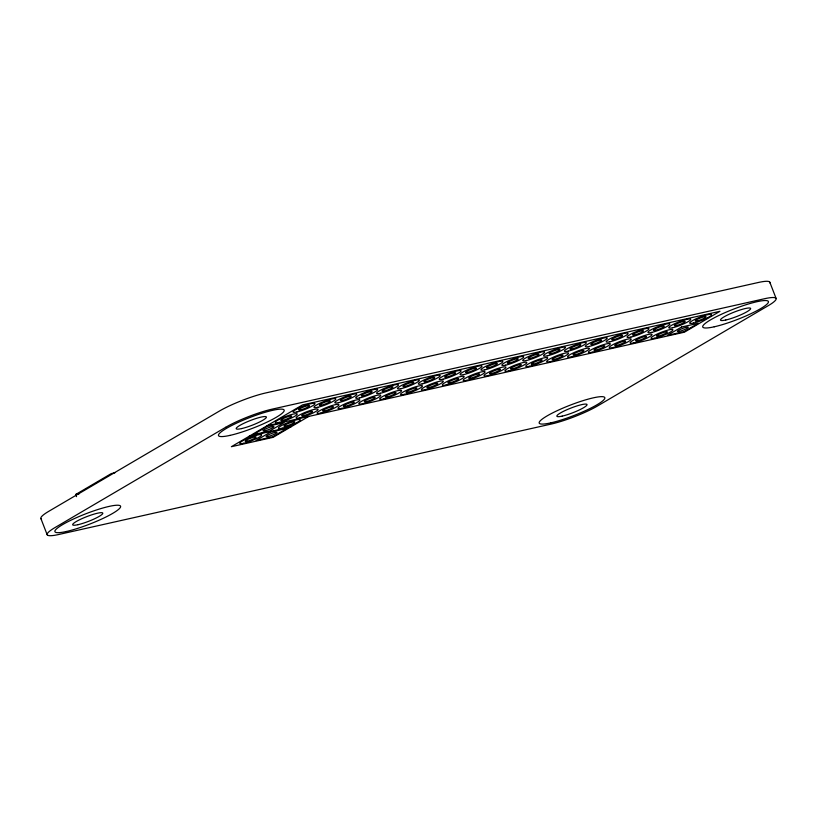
<?xml version="1.0" encoding="UTF-8"?>
<svg xmlns="http://www.w3.org/2000/svg" width="817" height="817" viewBox="0 0 817 817"><rect width="100%" height="100%" fill="white"/><g stroke="black" fill="none" stroke-linecap="round" stroke-linejoin="round"><path stroke-width="1.23" d="M76.543 496.654L75.695 494.489L111.265 473.605L114.942 472.777M308.683 416.445L273.113 437.34L231.374 446.705L302.494 404.915L719.94 311.308L684.38 332.202L266.934 425.81M249.154 436.258L290.893 426.893M75.695 494.489L79.372 493.672M769.798 282.182L776.089 298.409M40.911 518.591L47.202 534.818M769.859 282.937A35.223 5.515 -21.2 0 0 758.339 282.488L265.75 392.946A35.223 5.515 -21.2 0 0 219.365 411.094L48.663 511.381A35.223 5.515 -21.2 0 0 41.534 519.122M225.655 427.311L54.953 527.598A35.223 5.515 -21.2 0 0 58.661 534.512L551.25 424.054A35.223 5.515 -21.2 0 0 597.636 405.906L768.337 305.619A35.223 5.515 -21.2 0 0 764.63 298.705L272.041 409.164A35.223 5.515 -21.2 0 0 225.655 427.311M267.241 426.382L253.015 434.746L269.712 430.998L283.938 422.644L267.241 426.382M270.335 432.152L256.109 440.506L272.807 436.758L287.033 428.404L270.335 432.152M681.603 327.014L667.377 335.368L684.074 331.62L698.3 323.266L681.603 327.014M241.536 428.598A16.146 2.522 -21.2 0 0 266.148 417.753A16.146 2.522 -21.2 0 0 246.264 422.205A16.146 2.522 -21.2 0 0 241.536 428.598M77.952 524.698A16.146 2.522 -21.2 0 0 102.564 513.852A16.146 2.522 -21.2 0 0 82.68 518.315A16.146 2.522 -21.2 0 0 77.952 524.698M725.782 320.009A16.146 2.522 -21.2 0 0 750.394 309.163A16.146 2.522 -21.2 0 0 730.51 313.626A16.146 2.522 -21.2 0 0 725.782 320.009M562.188 416.119A16.146 2.522 -21.2 0 0 586.8 405.263A16.146 2.522 -21.2 0 0 566.916 409.726A16.146 2.522 -21.2 0 0 562.188 416.119M550.638 422.9A35.223 5.515 -21.2 0 0 604.335 399.237A35.223 5.515 -21.2 0 0 560.952 408.97A35.223 5.515 -21.2 0 0 550.638 422.9M66.391 531.489A35.223 5.515 -21.2 0 0 120.089 507.827A35.223 5.515 -21.2 0 0 76.706 517.549A35.223 5.515 -21.2 0 0 66.391 531.489M229.985 435.39A35.223 5.515 -21.2 0 0 283.683 411.717A35.223 5.515 -21.2 0 0 240.3 421.449A35.223 5.515 -21.2 0 0 229.985 435.39M714.221 326.8A35.223 5.515 -21.2 0 0 767.919 303.138A35.223 5.515 -21.2 0 0 724.536 312.86A35.223 5.515 -21.2 0 0 714.221 326.8M676.19 325.636A5.872 0.919 -21.2 0 0 685.136 321.694A5.872 0.919 -21.2 0 0 677.906 323.318A5.872 0.919 -21.2 0 0 676.19 325.636M672.636 327.729A11.744 1.838 -21.2 0 0 690.528 319.845A11.744 1.838 -21.2 0 0 676.067 323.083A11.744 1.838 -21.2 0 0 672.636 327.729M655.316 330.323A5.872 0.919 -21.2 0 0 664.262 326.381A5.872 0.919 -21.2 0 0 657.031 327.995A5.872 0.919 -21.2 0 0 655.316 330.323M651.762 332.407A11.744 1.838 -21.2 0 0 669.664 324.523A11.744 1.838 -21.2 0 0 655.203 327.76A11.744 1.838 -21.2 0 0 651.762 332.407M634.441 335.001A5.872 0.919 -21.2 0 0 643.398 331.059A5.872 0.919 -21.2 0 0 636.167 332.682A5.872 0.919 -21.2 0 0 634.441 335.001M630.887 337.094A11.744 1.838 -21.2 0 0 648.79 329.2A11.744 1.838 -21.2 0 0 634.329 332.448A11.744 1.838 -21.2 0 0 630.887 337.094M613.567 339.678A5.872 0.919 -21.2 0 0 622.523 335.736A5.872 0.919 -21.2 0 0 615.293 337.36A5.872 0.919 -21.2 0 0 613.567 339.678M610.013 341.772A11.744 1.838 -21.2 0 0 627.916 333.877A11.744 1.838 -21.2 0 0 613.455 337.125A11.744 1.838 -21.2 0 0 610.013 341.772M589.139 346.449A11.744 1.838 -21.2 0 0 607.041 338.565A11.744 1.838 -21.2 0 0 592.58 341.802A11.744 1.838 -21.2 0 0 589.139 346.449M592.703 344.365A5.872 0.919 -21.2 0 0 601.649 340.413A5.872 0.919 -21.2 0 0 594.419 342.037A5.872 0.919 -21.2 0 0 592.703 344.365M697.064 320.958A5.872 0.919 -21.2 0 0 706.011 317.016A5.872 0.919 -21.2 0 0 698.78 318.64A5.872 0.919 -21.2 0 0 697.064 320.958M693.5 323.052A11.744 1.838 -21.2 0 0 711.403 315.158A11.744 1.838 -21.2 0 0 696.942 318.405A11.744 1.838 -21.2 0 0 693.5 323.052M571.829 349.043A5.872 0.919 -21.2 0 0 580.775 345.101A5.872 0.919 -21.2 0 0 573.544 346.714A5.872 0.919 -21.2 0 0 571.829 349.043M568.275 351.136A11.744 1.838 -21.2 0 0 586.167 343.242A11.744 1.838 -21.2 0 0 571.706 346.49A11.744 1.838 -21.2 0 0 568.275 351.136M550.954 353.72A5.872 0.919 -21.2 0 0 559.9 349.778A5.872 0.919 -21.2 0 0 552.67 351.402A5.872 0.919 -21.2 0 0 550.954 353.72M547.4 355.814A11.744 1.838 -21.2 0 0 565.293 347.919A11.744 1.838 -21.2 0 0 550.832 351.167A11.744 1.838 -21.2 0 0 547.4 355.814M488.341 367.762A5.872 0.919 -21.2 0 0 497.287 363.82A5.872 0.919 -21.2 0 0 490.057 365.444A5.872 0.919 -21.2 0 0 488.341 367.762M446.593 377.127A5.872 0.919 -21.2 0 0 455.539 373.185A5.872 0.919 -21.2 0 0 448.308 374.799A5.872 0.919 -21.2 0 0 446.593 377.127M425.718 381.805A5.872 0.919 -21.2 0 0 434.675 377.863A5.872 0.919 -21.2 0 0 427.444 379.486A5.872 0.919 -21.2 0 0 425.718 381.805M509.205 363.085A5.872 0.919 -21.2 0 0 518.162 359.143A5.872 0.919 -21.2 0 0 510.931 360.757A5.872 0.919 -21.2 0 0 509.205 363.085M404.844 386.482A5.872 0.919 -21.2 0 0 413.8 382.54A5.872 0.919 -21.2 0 0 406.57 384.164A5.872 0.919 -21.2 0 0 404.844 386.482M401.29 388.575A11.744 1.838 -21.2 0 0 419.192 380.691A11.744 1.838 -21.2 0 0 404.732 383.929A11.744 1.838 -21.2 0 0 401.29 388.575M530.08 358.408A5.872 0.919 -21.2 0 0 539.036 354.455A5.872 0.919 -21.2 0 0 531.806 356.079A5.872 0.919 -21.2 0 0 530.08 358.408M484.777 369.856A11.744 1.838 -21.2 0 0 502.68 361.962A11.744 1.838 -21.2 0 0 488.219 365.209A11.744 1.838 -21.2 0 0 484.777 369.856M505.652 365.168A11.744 1.838 -21.2 0 0 523.554 357.284A11.744 1.838 -21.2 0 0 509.093 360.532A11.744 1.838 -21.2 0 0 505.652 365.168M526.526 360.491A11.744 1.838 -21.2 0 0 544.428 352.607A11.744 1.838 -21.2 0 0 529.967 355.844A11.744 1.838 -21.2 0 0 526.526 360.491M443.039 379.211A11.744 1.838 -21.2 0 0 460.931 371.327A11.744 1.838 -21.2 0 0 446.47 374.564A11.744 1.838 -21.2 0 0 443.039 379.211M422.164 383.898A11.744 1.838 -21.2 0 0 440.067 376.004A11.744 1.838 -21.2 0 0 425.606 379.251A11.744 1.838 -21.2 0 0 422.164 383.898M467.467 372.44A5.872 0.919 -21.2 0 0 476.413 368.498A5.872 0.919 -21.2 0 0 469.183 370.121A5.872 0.919 -21.2 0 0 467.467 372.44M383.98 391.169A5.872 0.919 -21.2 0 0 392.926 387.217A5.872 0.919 -21.2 0 0 385.695 388.841A5.872 0.919 -21.2 0 0 383.98 391.169M380.416 393.253A11.744 1.838 -21.2 0 0 398.318 385.369A11.744 1.838 -21.2 0 0 383.857 388.606A11.744 1.838 -21.2 0 0 380.416 393.253M463.913 374.533A11.744 1.838 -21.2 0 0 481.805 366.649A11.744 1.838 -21.2 0 0 467.344 369.887A11.744 1.838 -21.2 0 0 463.913 374.533M550.484 361.574A11.744 1.838 -21.2 0 0 568.387 353.69A11.744 1.838 -21.2 0 0 553.926 356.927A11.744 1.838 -21.2 0 0 550.484 361.574M679.284 331.406A5.872 0.919 -21.2 0 0 688.231 327.464A5.872 0.919 -21.2 0 0 681 329.088A5.872 0.919 -21.2 0 0 679.284 331.406M658.41 336.083A5.872 0.919 -21.2 0 0 667.356 332.141A5.872 0.919 -21.2 0 0 660.126 333.765A5.872 0.919 -21.2 0 0 658.41 336.083M654.856 338.177A11.744 1.838 -21.2 0 0 672.748 330.282A11.744 1.838 -21.2 0 0 658.288 333.53A11.744 1.838 -21.2 0 0 654.856 338.177M574.923 354.813A5.872 0.919 -21.2 0 0 583.869 350.861A5.872 0.919 -21.2 0 0 576.639 352.484A5.872 0.919 -21.2 0 0 574.923 354.813M533.174 364.168A5.872 0.919 -21.2 0 0 542.12 360.226A5.872 0.919 -21.2 0 0 534.89 361.849A5.872 0.919 -21.2 0 0 533.174 364.168M554.049 359.49A5.872 0.919 -21.2 0 0 562.995 355.548A5.872 0.919 -21.2 0 0 555.764 357.162A5.872 0.919 -21.2 0 0 554.049 359.49M571.359 356.896A11.744 1.838 -21.2 0 0 589.261 349.012A11.744 1.838 -21.2 0 0 574.8 352.25A11.744 1.838 -21.2 0 0 571.359 356.896M529.62 366.261A11.744 1.838 -21.2 0 0 547.513 358.367A11.744 1.838 -21.2 0 0 533.052 361.614A11.744 1.838 -21.2 0 0 529.62 366.261M637.536 340.771A5.872 0.919 -21.2 0 0 646.482 336.818A5.872 0.919 -21.2 0 0 639.251 338.442A5.872 0.919 -21.2 0 0 637.536 340.771M633.982 342.854A11.744 1.838 -21.2 0 0 651.874 334.97A11.744 1.838 -21.2 0 0 637.413 338.207A11.744 1.838 -21.2 0 0 633.982 342.854M595.787 350.125A5.872 0.919 -21.2 0 0 604.743 346.183A5.872 0.919 -21.2 0 0 597.513 347.807A5.872 0.919 -21.2 0 0 595.787 350.125M592.233 352.219A11.744 1.838 -21.2 0 0 610.136 344.325A11.744 1.838 -21.2 0 0 595.675 347.572A11.744 1.838 -21.2 0 0 592.233 352.219M613.107 347.542A11.744 1.838 -21.2 0 0 631.01 339.647A11.744 1.838 -21.2 0 0 616.549 342.895A11.744 1.838 -21.2 0 0 613.107 347.542M616.661 345.448A5.872 0.919 -21.2 0 0 625.608 341.506A5.872 0.919 -21.2 0 0 618.377 343.12A5.872 0.919 -21.2 0 0 616.661 345.448M428.813 387.575A5.872 0.919 -21.2 0 0 437.759 383.622A5.872 0.919 -21.2 0 0 430.528 385.246A5.872 0.919 -21.2 0 0 428.813 387.575M470.551 378.21A5.872 0.919 -21.2 0 0 479.508 374.268A5.872 0.919 -21.2 0 0 472.277 375.891A5.872 0.919 -21.2 0 0 470.551 378.21M407.938 392.252A5.872 0.919 -21.2 0 0 416.884 388.31A5.872 0.919 -21.2 0 0 409.654 389.923A5.872 0.919 -21.2 0 0 407.938 392.252M404.384 394.345A11.744 1.838 -21.2 0 0 422.287 386.451A11.744 1.838 -21.2 0 0 407.826 389.699A11.744 1.838 -21.2 0 0 404.384 394.345M466.997 380.303A11.744 1.838 -21.2 0 0 484.9 372.409A11.744 1.838 -21.2 0 0 470.439 375.657A11.744 1.838 -21.2 0 0 466.997 380.303M487.872 375.616A11.744 1.838 -21.2 0 0 505.774 367.732A11.744 1.838 -21.2 0 0 491.313 370.969A11.744 1.838 -21.2 0 0 487.872 375.616M491.425 373.532A5.872 0.919 -21.2 0 0 500.382 369.59A5.872 0.919 -21.2 0 0 493.151 371.204A5.872 0.919 -21.2 0 0 491.425 373.532M383.51 399.023A11.744 1.838 -21.2 0 0 401.413 391.129A11.744 1.838 -21.2 0 0 386.952 394.376A11.744 1.838 -21.2 0 0 383.51 399.023M512.3 368.845A5.872 0.919 -21.2 0 0 521.246 364.903A5.872 0.919 -21.2 0 0 514.016 366.527A5.872 0.919 -21.2 0 0 512.3 368.845M366.19 401.617A5.872 0.919 -21.2 0 0 375.146 397.665A5.872 0.919 -21.2 0 0 367.916 399.288A5.872 0.919 -21.2 0 0 366.19 401.617M387.064 396.929A5.872 0.919 -21.2 0 0 396.02 392.987A5.872 0.919 -21.2 0 0 388.79 394.611A5.872 0.919 -21.2 0 0 387.064 396.929M449.687 382.887A5.872 0.919 -21.2 0 0 458.633 378.945A5.872 0.919 -21.2 0 0 451.403 380.569A5.872 0.919 -21.2 0 0 449.687 382.887M508.746 370.938A11.744 1.838 -21.2 0 0 526.648 363.054A11.744 1.838 -21.2 0 0 512.188 366.292A11.744 1.838 -21.2 0 0 508.746 370.938M362.636 403.7A11.744 1.838 -21.2 0 0 380.538 395.816A11.744 1.838 -21.2 0 0 366.077 399.053A11.744 1.838 -21.2 0 0 362.636 403.7M425.259 389.658A11.744 1.838 -21.2 0 0 443.151 381.774A11.744 1.838 -21.2 0 0 428.69 385.011A11.744 1.838 -21.2 0 0 425.259 389.658M446.123 384.981A11.744 1.838 -21.2 0 0 464.025 377.086A11.744 1.838 -21.2 0 0 449.564 380.334A11.744 1.838 -21.2 0 0 446.123 384.981M345.325 406.294A5.872 0.919 -21.2 0 0 354.272 402.352A5.872 0.919 -21.2 0 0 347.041 403.966A5.872 0.919 -21.2 0 0 345.325 406.294M321.357 405.212A5.872 0.919 -21.2 0 0 330.303 401.259A5.872 0.919 -21.2 0 0 323.072 402.883A5.872 0.919 -21.2 0 0 321.357 405.212M324.451 410.971A5.872 0.919 -21.2 0 0 333.397 407.029A5.872 0.919 -21.2 0 0 326.167 408.653A5.872 0.919 -21.2 0 0 324.451 410.971M342.231 400.524A5.872 0.919 -21.2 0 0 351.177 396.582A5.872 0.919 -21.2 0 0 343.947 398.206A5.872 0.919 -21.2 0 0 342.231 400.524M282.702 420.336A5.872 0.919 -21.2 0 0 291.659 416.394A5.872 0.919 -21.2 0 0 284.428 418.008A5.872 0.919 -21.2 0 0 282.702 420.336M303.577 415.649A5.872 0.919 -21.2 0 0 312.523 411.707A5.872 0.919 -21.2 0 0 305.292 413.331A5.872 0.919 -21.2 0 0 303.577 415.649M363.105 395.847A5.872 0.919 -21.2 0 0 372.052 391.905A5.872 0.919 -21.2 0 0 364.821 393.528A5.872 0.919 -21.2 0 0 363.105 395.847M300.482 409.889A5.872 0.919 -21.2 0 0 309.439 405.947A5.872 0.919 -21.2 0 0 302.208 407.56A5.872 0.919 -21.2 0 0 300.482 409.889M279.148 422.42A11.744 1.838 -21.2 0 0 297.051 414.536A11.744 1.838 -21.2 0 0 282.59 417.773A11.744 1.838 -21.2 0 0 279.148 422.42M359.551 397.94A11.744 1.838 -21.2 0 0 377.444 390.046A11.744 1.838 -21.2 0 0 362.983 393.294A11.744 1.838 -21.2 0 0 359.551 397.94M320.897 413.065A11.744 1.838 -21.2 0 0 338.789 405.171A11.744 1.838 -21.2 0 0 324.329 408.418A11.744 1.838 -21.2 0 0 320.897 413.065M300.023 417.742A11.744 1.838 -21.2 0 0 317.915 409.858A11.744 1.838 -21.2 0 0 303.454 413.096A11.744 1.838 -21.2 0 0 300.023 417.742M317.803 407.295A11.744 1.838 -21.2 0 0 335.705 399.411A11.744 1.838 -21.2 0 0 321.244 402.648A11.744 1.838 -21.2 0 0 317.803 407.295M341.761 408.377A11.744 1.838 -21.2 0 0 359.664 400.493A11.744 1.838 -21.2 0 0 345.203 403.741A11.744 1.838 -21.2 0 0 341.761 408.377M296.928 411.982A11.744 1.838 -21.2 0 0 314.831 404.088A11.744 1.838 -21.2 0 0 300.37 407.336A11.744 1.838 -21.2 0 0 296.928 411.982M338.677 402.618A11.744 1.838 -21.2 0 0 356.569 394.723A11.744 1.838 -21.2 0 0 342.109 397.971A11.744 1.838 -21.2 0 0 338.677 402.618M243.589 443.314A11.744 1.838 -21.2 0 0 261.481 435.43A11.744 1.838 -21.2 0 0 247.02 438.668A11.744 1.838 -21.2 0 0 243.589 443.314M247.142 441.231A5.872 0.919 -21.2 0 0 256.089 437.279A5.872 0.919 -21.2 0 0 248.858 438.903A5.872 0.919 -21.2 0 0 247.142 441.231M268.017 436.544A5.872 0.919 -21.2 0 0 276.963 432.602A5.872 0.919 -21.2 0 0 269.733 434.225A5.872 0.919 -21.2 0 0 268.017 436.544M282.243 428.19A11.744 1.838 -21.2 0 0 300.135 420.295A11.744 1.838 -21.2 0 0 285.674 423.543A11.744 1.838 -21.2 0 0 282.243 428.19M285.797 426.096A5.872 0.919 -21.2 0 0 294.743 422.154A5.872 0.919 -21.2 0 0 287.513 423.778A5.872 0.919 -21.2 0 0 285.797 426.096M264.922 430.784A5.872 0.919 -21.2 0 0 273.869 426.831A5.872 0.919 -21.2 0 0 266.638 428.455A5.872 0.919 -21.2 0 0 264.922 430.784"/></g></svg>
